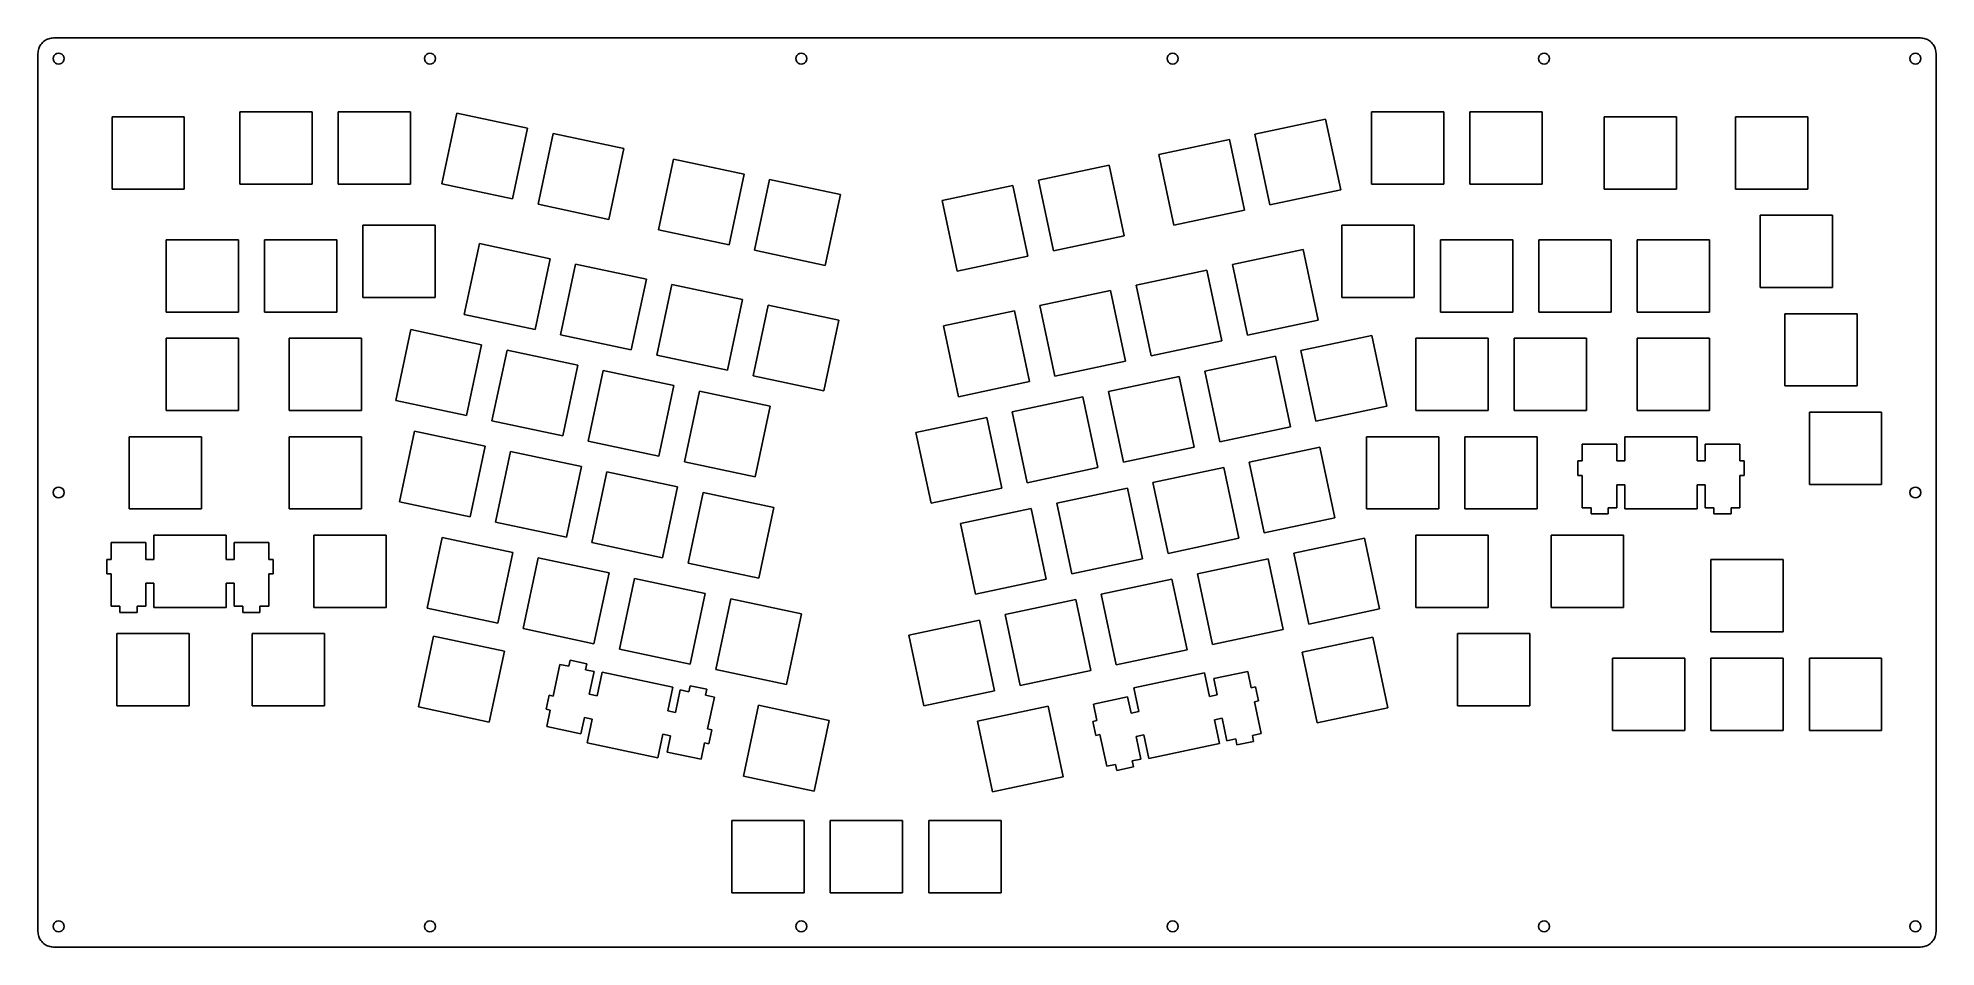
# Model space of a CAD drawing. Extents: x 0 to 368, y 0 to 176.
import ezdxf

# ---------------------------------------------------------------- set-up
doc = ezdxf.new("R2010")
doc.units = 0
doc.layers.get('0').update_dxf_attribs({"linetype": 'CONTINUOUS'})

msp = doc.modelspace()

# ---------------------------------------------------------------- linework, layer by layer
at = {"color": 0}
for p, q in [((0.095085, 173.294), (0.104731, 173.53)), ((0.095085, 3.27284), (0.095085, 173.294)), ((0.104731, 173.53), (0.130914, 173.764)), ((0.130914, 173.764), (0.177767, 173.994)), ((0.177767, 173.994), (0.241157, 174.221)), ((0.241157, 174.221), (0.323839, 174.442)), ((0.323839, 174.442), (0.421679, 174.655)), ((0.421679, 174.655), (0.537436, 174.862)), ((0.537436, 174.862), (0.666972, 175.058)), ((0.666972, 175.058), (0.813043, 175.242)), ((0.813043, 175.242), (0.972894, 175.416)), ((0.972894, 175.416), (1.14653, 175.576)), ((1.14653, 175.576), (1.33119, 175.722)), ((1.33119, 175.722), (1.52687, 175.852)), ((1.52687, 175.852), (1.73357, 175.967)), ((1.73357, 175.967), (1.94717, 176.065)), ((1.94717, 176.065), (2.16765, 176.148)), ((2.16765, 176.148), (2.39503, 176.211)), ((2.39503, 176.211), (2.62516, 176.258)), ((2.62516, 176.258), (2.85943, 176.284)), ((2.85943, 176.284), (3.09507, 176.294)), ((3.09507, 176.294), (364.568, 176.294)), ((3.24528, 172.911), (3.09507, 172.619)), ((3.47817, 173.144), (3.24528, 172.911)), ((3.77031, 173.294), (3.47817, 173.144)), ((4.09554, 173.343), (3.77031, 173.294)), ((4.41935, 173.294), (4.09554, 173.343)), ((4.7129, 173.144), (4.41935, 173.294)), ((4.94439, 172.911), (4.7129, 173.144)), ((5.09323, 172.619), (4.94439, 172.911)), ((75.1403, 172.911), (74.9914, 172.619)), ((75.3731, 173.144), (75.1403, 172.911)), ((75.6652, 173.294), (75.3731, 173.144)), ((75.989, 173.343), (75.6652, 173.294)), ((76.3143, 173.294), (75.989, 173.343)), ((76.6064, 173.144), (76.3143, 173.294)), ((76.8396, 172.911), (76.6064, 173.144)), ((76.9881, 172.619), (76.8396, 172.911)), ((147.034, 172.911), (146.885, 172.619)), ((147.267, 173.144), (147.034, 172.911)), ((147.559, 173.294), (147.267, 173.144)), ((147.884, 173.343), (147.559, 173.294)), ((148.208, 173.294), (147.884, 173.343)), ((148.501, 173.144), (148.208, 173.294)), ((148.733, 172.911), (148.501, 173.144)), ((148.883, 172.619), (148.733, 172.911)), ((218.929, 172.911), (218.78, 172.619)), ((219.162, 173.144), (218.929, 172.911)), ((219.454, 173.294), (219.162, 173.144)), ((219.779, 173.343), (219.454, 173.294)), ((220.103, 173.294), (219.779, 173.343)), ((220.396, 173.144), (220.103, 173.294)), ((220.628, 172.911), (220.396, 173.144)), ((220.777, 172.619), (220.628, 172.911)), ((290.824, 172.911), (290.675, 172.619)), ((291.057, 173.144), (290.824, 172.911)), ((291.349, 173.294), (291.057, 173.144)), ((291.673, 173.343), (291.349, 173.294)), ((291.998, 173.294), (291.673, 173.343)), ((292.29, 173.144), (291.998, 173.294)), ((292.523, 172.911), (292.29, 173.144)), ((292.672, 172.619), (292.523, 172.911)), ((362.719, 172.911), (362.571, 172.619)), ((362.952, 173.144), (362.719, 172.911)), ((363.245, 173.294), (362.952, 173.144)), ((363.569, 173.343), (363.245, 173.294)), ((363.894, 173.294), (363.569, 173.343)), ((364.187, 173.144), (363.894, 173.294)), ((364.419, 172.911), (364.187, 173.144)), ((364.568, 172.619), (364.419, 172.911)), ((364.568, 176.294), (364.804, 176.284)), ((364.804, 176.284), (365.037, 176.258)), ((365.037, 176.258), (365.27, 176.211)), ((365.27, 176.211), (365.495, 176.148)), ((365.495, 176.148), (365.718, 176.065)), ((365.718, 176.065), (365.933, 175.967)), ((365.933, 175.967), (366.134, 175.852)), ((366.134, 175.852), (366.332, 175.722)), ((366.332, 175.722), (366.518, 175.576)), ((366.518, 175.576), (366.688, 175.416)), ((366.688, 175.416), (366.85, 175.242)), ((366.85, 175.242), (366.995, 175.058)), ((366.995, 175.058), (367.125, 174.862)), ((367.125, 174.862), (367.242, 174.655)), ((367.242, 174.655), (367.34, 174.442)), ((367.34, 174.442), (367.422, 174.221)), ((367.422, 174.221), (367.485, 173.994)), ((367.485, 173.994), (367.531, 173.764)), ((367.531, 173.764), (367.559, 173.53)), ((367.559, 173.53), (367.57, 173.294)), ((367.57, 173.294), (367.57, 3.27284)), ((3.09507, 172.619), (3.04409, 172.293)), ((3.04409, 172.293), (3.09507, 171.97)), ((3.09507, 171.97), (3.24528, 171.676)), ((3.24528, 171.676), (3.47817, 171.444)), ((3.47817, 171.444), (3.77031, 171.296)), ((3.77031, 171.296), (4.09554, 171.243)), ((4.09554, 171.243), (4.41935, 171.296)), ((4.41935, 171.296), (4.7129, 171.444)), ((4.7129, 171.444), (4.94439, 171.676)), ((4.94439, 171.676), (5.09323, 171.97)), ((5.14558, 172.293), (5.09323, 172.619)), ((5.09323, 171.97), (5.14558, 172.293)), ((74.9914, 172.619), (74.9392, 172.293)), ((74.9392, 172.293), (74.9914, 171.97)), ((74.9914, 171.97), (75.1403, 171.676)), ((75.1403, 171.676), (75.3731, 171.444)), ((75.3731, 171.444), (75.6652, 171.296)), ((75.6652, 171.296), (75.989, 171.243)), ((75.989, 171.243), (76.3143, 171.296)), ((76.3143, 171.296), (76.6064, 171.444)), ((76.6064, 171.444), (76.8396, 171.676)), ((76.8396, 171.676), (76.9881, 171.97)), ((77.0393, 172.293), (76.9881, 172.619)), ((76.9881, 171.97), (77.0393, 172.293)), ((146.885, 172.619), (146.834, 172.293)), ((146.834, 172.293), (146.885, 171.97)), ((146.885, 171.97), (147.034, 171.676)), ((147.034, 171.676), (147.267, 171.444)), ((147.267, 171.444), (147.559, 171.296)), ((147.559, 171.296), (147.884, 171.243)), ((147.884, 171.243), (148.208, 171.296)), ((148.208, 171.296), (148.501, 171.444)), ((148.501, 171.444), (148.733, 171.676)), ((148.733, 171.676), (148.883, 171.97)), ((148.934, 172.293), (148.883, 172.619)), ((148.883, 171.97), (148.934, 172.293)), ((218.78, 172.619), (218.729, 172.293)), ((218.729, 172.293), (218.78, 171.97)), ((218.78, 171.97), (218.929, 171.676)), ((218.929, 171.676), (219.162, 171.444)), ((219.162, 171.444), (219.454, 171.296)), ((219.454, 171.296), (219.779, 171.243)), ((219.779, 171.243), (220.103, 171.296)), ((220.103, 171.296), (220.396, 171.444)), ((220.396, 171.444), (220.628, 171.676)), ((220.628, 171.676), (220.777, 171.97)), ((220.829, 172.293), (220.777, 172.619)), ((220.777, 171.97), (220.829, 172.293)), ((290.675, 172.619), (290.624, 172.293)), ((290.624, 172.293), (290.675, 171.97)), ((290.675, 171.97), (290.824, 171.676)), ((290.824, 171.676), (291.057, 171.444)), ((291.057, 171.444), (291.349, 171.296)), ((291.349, 171.296), (291.673, 171.243)), ((291.673, 171.243), (291.998, 171.296)), ((291.998, 171.296), (292.29, 171.444)), ((292.29, 171.444), (292.523, 171.676)), ((292.523, 171.676), (292.672, 171.97)), ((292.723, 172.293), (292.672, 172.619)), ((292.672, 171.97), (292.723, 172.293)), ((362.571, 172.619), (362.518, 172.293)), ((362.518, 172.293), (362.571, 171.97)), ((362.571, 171.97), (362.719, 171.676)), ((362.719, 171.676), (362.952, 171.444)), ((362.952, 171.444), (363.245, 171.296)), ((363.245, 171.296), (363.569, 171.243)), ((363.569, 171.243), (363.894, 171.296)), ((363.894, 171.296), (364.187, 171.444)), ((364.187, 171.444), (364.419, 171.676)), ((364.419, 171.676), (364.568, 171.97)), ((364.617, 172.293), (364.568, 172.619)), ((364.568, 171.97), (364.617, 172.293)), ((39.1954, 161.958), (53.195, 161.958)), ((39.1954, 147.959), (39.1954, 161.958)), ((53.195, 161.958), (53.195, 147.959)), ((58.2454, 161.958), (72.245, 161.958)), ((58.2454, 147.959), (58.2454, 161.958)), ((72.245, 161.958), (72.245, 147.959)), ((81.1872, 161.739), (78.2754, 148.045)), ((94.8806, 158.83), (81.1872, 161.739)), ((258.27, 161.958), (272.27, 161.958)), ((258.27, 147.959), (258.27, 161.958)), ((272.27, 161.958), (272.27, 147.959)), ((277.32, 161.958), (291.32, 161.958)), ((277.32, 147.959), (277.32, 161.958)), ((291.32, 161.958), (291.32, 147.959)), ((14.4308, 161.006), (28.4303, 161.006)), ((14.4308, 147.006), (14.4308, 161.006)), ((28.4303, 161.006), (28.4303, 147.006)), ((91.9688, 145.135), (94.8806, 158.83)), ((249.397, 160.598), (235.704, 157.686)), ((252.309, 146.903), (249.397, 160.598)), ((303.324, 161.006), (317.324, 161.006)), ((303.324, 147.006), (303.324, 161.006)), ((317.324, 161.006), (317.324, 147.006)), ((328.754, 161.006), (342.754, 161.006)), ((328.754, 147.006), (328.754, 161.006)), ((342.754, 161.006), (342.754, 147.006)), ((99.8195, 157.78), (96.9091, 144.085)), ((113.513, 154.868), (99.8195, 157.78)), ((110.604, 141.175), (113.513, 154.868)), ((230.764, 156.636), (217.07, 153.726)), ((233.674, 142.942), (230.764, 156.636)), ((235.704, 157.686), (238.614, 143.993)), ((123.11, 152.829), (120.202, 139.135)), ((136.806, 149.917), (123.11, 152.829)), ((207.472, 151.685), (193.777, 148.775)), ((210.382, 137.991), (207.472, 151.685)), ((217.07, 153.726), (219.98, 140.031)), ((28.4303, 147.006), (14.4308, 147.006)), ((53.195, 147.959), (39.1954, 147.959)), ((72.245, 147.959), (58.2454, 147.959)), ((78.2754, 148.045), (91.9688, 145.135)), ((133.896, 136.223), (136.806, 149.917)), ((141.745, 148.868), (138.835, 135.173)), ((155.44, 145.956), (141.745, 148.868)), ((188.838, 147.724), (175.143, 144.814)), ((191.748, 134.031), (188.838, 147.724)), ((193.777, 148.775), (196.689, 135.081)), ((272.27, 147.959), (258.27, 147.959)), ((291.32, 147.959), (277.32, 147.959)), ((317.324, 147.006), (303.324, 147.006)), ((342.754, 147.006), (328.754, 147.006)), ((96.9091, 144.085), (110.604, 141.175)), ((152.528, 132.263), (155.44, 145.956)), ((175.143, 144.814), (178.055, 131.12)), ((238.614, 143.993), (252.309, 146.903)), ((63.0079, 140.051), (77.0075, 140.051)), ((63.0079, 126.052), (63.0079, 140.051)), ((77.0075, 140.051), (77.0075, 126.052)), ((219.98, 140.031), (233.674, 142.942)), ((252.554, 140.051), (266.555, 140.051)), ((252.554, 126.052), (252.554, 140.051)), ((266.555, 140.051), (266.555, 126.052)), ((333.517, 141.956), (347.518, 141.956)), ((333.517, 127.956), (333.517, 141.956)), ((347.518, 141.956), (347.518, 127.956)), ((24.9081, 137.194), (38.9075, 137.194)), ((24.9081, 123.194), (24.9081, 137.194)), ((38.9075, 137.194), (38.9075, 123.194)), ((43.9579, 137.194), (57.9575, 137.194)), ((43.9579, 123.194), (43.9579, 137.194)), ((57.9575, 137.194), (57.9575, 123.194)), ((85.5528, 136.467), (82.641, 122.774)), ((99.2463, 133.557), (85.5528, 136.467)), ((120.202, 139.135), (133.896, 136.223)), ((196.689, 135.081), (210.382, 137.991)), ((271.606, 137.194), (285.605, 137.194)), ((271.606, 123.194), (271.606, 137.194)), ((285.605, 137.194), (285.605, 123.194)), ((290.656, 137.194), (304.655, 137.194)), ((290.656, 123.194), (290.656, 137.194)), ((304.655, 137.194), (304.655, 123.194)), ((309.706, 137.194), (323.705, 137.194)), ((309.706, 123.194), (309.706, 137.194)), ((323.705, 137.194), (323.705, 123.194)), ((96.3359, 119.862), (99.2463, 133.557)), ((104.185, 132.507), (101.276, 118.813)), ((117.88, 129.595), (104.185, 132.507)), ((138.835, 135.173), (152.528, 132.263)), ((178.055, 131.12), (191.748, 134.031)), ((245.032, 135.325), (231.338, 132.413)), ((231.338, 132.413), (234.249, 118.719)), ((247.942, 121.63), (245.032, 135.325)), ((114.97, 115.903), (117.88, 129.595)), ((226.398, 131.364), (212.703, 128.454)), ((229.308, 117.669), (226.398, 131.364)), ((77.0075, 126.052), (63.0079, 126.052)), ((122.819, 128.545), (119.908, 114.851)), ((136.514, 125.636), (122.819, 128.545)), ((133.602, 111.941), (136.514, 125.636)), ((207.764, 127.404), (194.07, 124.492)), ((210.675, 113.709), (207.764, 127.404)), ((212.703, 128.454), (215.615, 114.759)), ((266.555, 126.052), (252.554, 126.052)), ((347.518, 127.956), (333.517, 127.956)), ((38.9075, 123.194), (24.9081, 123.194)), ((57.9575, 123.194), (43.9579, 123.194)), ((82.641, 122.774), (96.3359, 119.862)), ((141.453, 124.586), (138.543, 110.891)), ((155.148, 121.674), (141.453, 124.586)), ((152.236, 107.98), (155.148, 121.674)), ((189.13, 123.442), (175.437, 120.531)), ((192.042, 109.748), (189.13, 123.442)), ((194.07, 124.492), (196.981, 110.798)), ((234.249, 118.719), (247.942, 121.63)), ((285.605, 123.194), (271.606, 123.194)), ((304.655, 123.194), (290.656, 123.194)), ((323.705, 123.194), (309.706, 123.194)), ((338.281, 122.906), (352.28, 122.906)), ((338.281, 108.906), (338.281, 122.906)), ((352.28, 122.906), (352.28, 108.906)), ((24.9081, 118.144), (38.9075, 118.144)), ((24.9081, 104.144), (24.9081, 118.144)), ((38.9075, 118.144), (38.9075, 104.144)), ((48.7204, 118.144), (62.72, 118.144)), ((48.7204, 104.144), (48.7204, 118.144)), ((62.72, 118.144), (62.72, 104.144)), ((72.2739, 119.815), (69.3635, 106.12)), ((85.9688, 116.903), (72.2739, 119.815)), ((101.276, 118.813), (114.97, 115.903)), ((175.437, 120.531), (178.347, 106.838)), ((215.615, 114.759), (229.308, 117.669)), ((258.309, 118.671), (244.615, 115.761)), ((261.22, 104.977), (258.309, 118.671)), ((266.842, 118.144), (280.843, 118.144)), ((266.842, 104.144), (266.842, 118.144)), ((280.843, 118.144), (280.843, 104.144)), ((285.892, 118.144), (299.893, 118.144)), ((285.892, 104.144), (285.892, 118.144)), ((299.893, 118.144), (299.893, 104.144)), ((309.706, 118.144), (323.705, 118.144)), ((309.706, 104.144), (309.706, 118.144)), ((323.705, 118.144), (323.705, 104.144)), ((83.0573, 103.21), (85.9688, 116.903)), ((90.9077, 115.853), (87.9972, 102.16)), ((104.603, 112.943), (90.9077, 115.853)), ((119.908, 114.851), (133.602, 111.941)), ((239.675, 114.711), (225.982, 111.799)), ((242.587, 101.016), (239.675, 114.711)), ((244.615, 115.761), (247.526, 102.066)), ((101.691, 99.2491), (104.603, 112.943)), ((109.542, 111.893), (106.631, 98.1989)), ((123.234, 108.981), (109.542, 111.893)), ((138.543, 110.891), (152.236, 107.98)), ((196.981, 110.798), (210.675, 113.709)), ((221.041, 110.749), (207.348, 107.84)), ((223.952, 97.0552), (221.041, 110.749)), ((225.982, 111.799), (228.892, 98.1054)), ((120.326, 95.287), (123.234, 108.981)), ((128.175, 107.932), (125.265, 94.2372)), ((141.869, 105.022), (128.175, 107.932)), ((178.347, 106.838), (192.042, 109.748)), ((202.408, 106.79), (188.714, 103.878)), ((205.318, 93.0949), (202.408, 106.79)), ((207.348, 107.84), (210.258, 94.1447)), ((352.28, 108.906), (338.281, 108.906)), ((38.9075, 104.144), (24.9081, 104.144)), ((62.72, 104.144), (48.7204, 104.144)), ((69.3635, 106.12), (83.0573, 103.21)), ((138.958, 91.3268), (141.869, 105.022)), ((188.714, 103.878), (191.625, 90.1845)), ((247.526, 102.066), (261.22, 104.977)), ((280.843, 104.144), (266.842, 104.144)), ((299.893, 104.144), (285.892, 104.144)), ((323.705, 104.144), (309.706, 104.144)), ((343.042, 103.856), (357.043, 103.856)), ((343.042, 89.8564), (343.042, 103.856)), ((357.043, 103.856), (357.043, 89.8564)), ((72.9728, 100.19), (70.061, 86.4969)), ((86.6662, 97.2799), (72.9728, 100.19)), ((87.9972, 102.16), (101.691, 99.2491)), ((183.775, 102.828), (170.08, 99.9173)), ((170.08, 99.9173), (172.991, 86.2238)), ((186.686, 89.1342), (183.775, 102.828)), ((228.892, 98.1054), (242.587, 101.016)), ((17.7629, 99.0935), (31.7638, 99.0935)), ((17.7629, 85.0939), (17.7629, 99.0935)), ((31.7638, 99.0935), (31.7638, 85.0939)), ((48.7204, 99.0935), (62.72, 99.0935)), ((48.7204, 85.0939), (48.7204, 99.0935)), ((62.72, 99.0935), (62.72, 85.0939)), ((83.7558, 83.5851), (86.6662, 97.2799)), ((91.6051, 96.2297), (88.6961, 82.5348)), ((105.3, 93.3178), (91.6051, 96.2297)), ((106.631, 98.1989), (120.326, 95.287)), ((210.258, 94.1447), (223.952, 97.0552)), ((248.295, 97.0675), (234.6, 94.1557)), ((251.205, 83.3741), (248.295, 97.0675)), ((257.317, 99.0935), (271.318, 99.0935)), ((257.317, 85.0939), (257.317, 99.0935)), ((271.318, 99.0935), (271.318, 85.0939)), ((276.367, 99.0935), (290.368, 99.0935)), ((276.367, 85.0939), (276.367, 99.0935)), ((290.368, 99.0935), (290.368, 85.0939)), ((305.799, 97.6231), (299.048, 97.6231)), ((299.048, 97.6231), (299.048, 94.3928)), ((305.799, 94.3928), (305.799, 97.6231)), ((307.323, 99.0935), (307.323, 94.3928)), ((321.324, 99.0935), (307.323, 99.0935)), ((321.324, 94.3928), (321.324, 99.0935)), ((329.599, 97.6231), (322.848, 97.6231)), ((322.848, 97.6231), (322.848, 94.3928)), ((329.599, 94.3928), (329.599, 97.6231)), ((102.39, 79.6244), (105.3, 93.3178)), ((110.239, 92.268), (107.328, 78.5742)), ((123.934, 89.3576), (110.239, 92.268)), ((125.265, 94.2372), (138.958, 91.3268)), ((191.625, 90.1845), (205.318, 93.0949)), ((229.661, 93.1058), (215.966, 90.1954)), ((232.572, 79.412), (229.661, 93.1058)), ((234.6, 94.1557), (237.512, 80.4623)), ((299.048, 94.3928), (298.224, 94.3928)), ((298.224, 94.3928), (298.224, 91.5942)), ((307.323, 94.3928), (305.799, 94.3928)), ((322.848, 94.3928), (321.324, 94.3928)), ((330.423, 94.3928), (329.599, 94.3928)), ((330.423, 91.5942), (330.423, 94.3928)), ((3.09507, 88.6079), (3.04409, 88.284)), ((3.04409, 88.284), (3.09507, 87.9588)), ((3.24528, 88.9), (3.09507, 88.6079)), ((3.47817, 89.1328), (3.24528, 88.9)), ((3.77031, 89.2817), (3.47817, 89.1328)), ((4.09554, 89.3339), (3.77031, 89.2817)), ((4.41935, 89.2817), (4.09554, 89.3339)), ((4.7129, 89.1328), (4.41935, 89.2817)), ((4.94439, 88.9), (4.7129, 89.1328)), ((5.09323, 88.6079), (4.94439, 88.9)), ((5.14558, 88.284), (5.09323, 88.6079)), ((5.09323, 87.9588), (5.14558, 88.284)), ((121.022, 75.6638), (123.934, 89.3576)), ((128.874, 88.3073), (125.961, 74.6139)), ((142.568, 85.3969), (128.874, 88.3073)), ((172.991, 86.2238), (186.686, 89.1342)), ((211.027, 89.1452), (197.334, 86.2348)), ((213.938, 75.4518), (211.027, 89.1452)), ((215.966, 90.1954), (218.878, 76.5016)), ((298.224, 91.5942), (299.048, 91.5942)), ((299.048, 91.5942), (299.048, 85.3239)), ((305.799, 85.3239), (305.799, 89.7929)), ((305.799, 89.7929), (307.323, 89.7929)), ((307.323, 89.7929), (307.323, 85.0939)), ((321.324, 85.0939), (321.324, 89.7929)), ((321.324, 89.7929), (322.848, 89.7929)), ((322.848, 89.7929), (322.848, 85.3239)), ((329.599, 85.3239), (329.599, 91.5942)), ((329.599, 91.5942), (330.423, 91.5942)), ((357.043, 89.8564), (343.042, 89.8564)), ((362.571, 88.6079), (362.518, 88.284)), ((362.518, 88.284), (362.571, 87.9588)), ((362.719, 88.9), (362.571, 88.6079)), ((362.952, 89.1328), (362.719, 88.9)), ((363.245, 89.2817), (362.952, 89.1328)), ((363.569, 89.3339), (363.245, 89.2817)), ((363.894, 89.2817), (363.569, 89.3339)), ((364.187, 89.1328), (363.894, 89.2817)), ((364.419, 88.9), (364.187, 89.1328)), ((364.568, 88.6079), (364.419, 88.9)), ((364.617, 88.284), (364.568, 88.6079)), ((364.568, 87.9588), (364.617, 88.284)), ((3.09507, 87.9588), (3.24528, 87.6667)), ((3.24528, 87.6667), (3.47817, 87.4339)), ((3.47817, 87.4339), (3.77031, 87.285)), ((3.77031, 87.285), (4.09554, 87.2338)), ((4.09554, 87.2338), (4.41935, 87.285)), ((4.41935, 87.285), (4.7129, 87.4339)), ((4.7129, 87.4339), (4.94439, 87.6667)), ((4.94439, 87.6667), (5.09323, 87.9588)), ((31.7638, 85.0939), (17.7629, 85.0939)), ((62.72, 85.0939), (48.7204, 85.0939)), ((70.061, 86.4969), (83.7558, 83.5851)), ((139.656, 71.7035), (142.568, 85.3969)), ((192.393, 85.1849), (178.7, 82.2745)), ((195.304, 71.4897), (192.393, 85.1849)), ((197.334, 86.2348), (200.244, 72.5399)), ((271.318, 85.0939), (257.317, 85.0939)), ((290.368, 85.0939), (276.367, 85.0939)), ((299.048, 85.3239), (300.773, 85.3239)), ((300.773, 85.3239), (300.773, 84.1237)), ((304.074, 84.1237), (304.074, 85.3239)), ((304.074, 85.3239), (305.799, 85.3239)), ((307.323, 85.0939), (321.324, 85.0939)), ((322.848, 85.3239), (324.574, 85.3239)), ((324.574, 85.3239), (324.574, 84.1237)), ((327.874, 84.1237), (327.874, 85.3239)), ((327.874, 85.3239), (329.599, 85.3239)), ((362.571, 87.9588), (362.719, 87.6667)), ((362.719, 87.6667), (362.952, 87.4339)), ((362.952, 87.4339), (363.245, 87.285)), ((363.245, 87.285), (363.569, 87.2338)), ((363.569, 87.2338), (363.894, 87.285)), ((363.894, 87.285), (364.187, 87.4339)), ((364.187, 87.4339), (364.419, 87.6667)), ((364.419, 87.6667), (364.568, 87.9588)), ((88.6961, 82.5348), (102.39, 79.6244)), ((178.7, 82.2745), (181.61, 68.5807)), ((237.512, 80.4623), (251.205, 83.3741)), ((300.773, 84.1237), (304.074, 84.1237)), ((324.574, 84.1237), (327.874, 84.1237)), ((21.0013, 78.5731), (14.2517, 78.5731)), ((14.2517, 78.5731), (14.2517, 75.3428)), ((21.0013, 75.3428), (21.0013, 78.5731)), ((22.5268, 80.0435), (22.5268, 75.3428)), ((36.5263, 80.0435), (22.5268, 80.0435)), ((36.5263, 75.3428), (36.5263, 80.0435)), ((44.8014, 78.5731), (38.0517, 78.5731)), ((38.0517, 78.5731), (38.0517, 75.3428)), ((44.8014, 75.3428), (44.8014, 78.5731)), ((53.4829, 80.0435), (67.4825, 80.0435)), ((53.4829, 66.0439), (53.4829, 80.0435)), ((67.4825, 80.0435), (67.4825, 66.0439)), ((78.329, 79.5761), (75.4172, 65.8827)), ((92.0228, 76.6657), (78.329, 79.5761)), ((107.328, 78.5742), (121.022, 75.6638)), ((218.878, 76.5016), (232.572, 79.412)), ((256.913, 79.4233), (243.219, 76.5129)), ((259.825, 65.7296), (256.913, 79.4233)), ((266.842, 80.0435), (280.843, 80.0435)), ((266.842, 66.0439), (266.842, 80.0435)), ((280.843, 80.0435), (280.843, 66.0439)), ((293.037, 80.0435), (307.037, 80.0435)), ((293.037, 66.0439), (293.037, 80.0435)), ((307.037, 80.0435), (307.037, 66.0439)), ((14.2517, 75.3428), (13.4262, 75.3428)), ((13.4262, 75.3428), (13.4262, 72.5442)), ((22.5268, 75.3428), (21.0013, 75.3428)), ((38.0517, 75.3428), (36.5263, 75.3428)), ((45.6269, 75.3428), (44.8014, 75.3428)), ((45.6269, 72.5442), (45.6269, 75.3428)), ((89.111, 62.9708), (92.0228, 76.6657)), ((96.9627, 75.6158), (94.0513, 61.9206)), ((110.657, 72.704), (96.9627, 75.6158)), ((125.961, 74.6139), (139.656, 71.7035)), ((200.244, 72.5399), (213.938, 75.4518)), ((238.28, 75.4627), (224.586, 72.5523)), ((241.191, 61.7679), (238.28, 75.4627)), ((243.219, 76.5129), (246.13, 62.8177)), ((323.992, 75.281), (337.993, 75.281)), ((323.992, 61.2814), (323.992, 75.281)), ((337.993, 75.281), (337.993, 61.2814)), ((13.4262, 72.5442), (14.2517, 72.5442)), ((14.2517, 72.5442), (14.2517, 66.2739)), ((21.0013, 66.2739), (21.0013, 70.7429)), ((21.0013, 70.7429), (22.5268, 70.7429)), ((22.5268, 70.7429), (22.5268, 66.0439)), ((36.5263, 66.0439), (36.5263, 70.7429)), ((36.5263, 70.7429), (38.0517, 70.7429)), ((38.0517, 70.7429), (38.0517, 66.2739)), ((44.8014, 66.2739), (44.8014, 72.5442)), ((44.8014, 72.5442), (45.6269, 72.5442)), ((107.746, 59.0102), (110.657, 72.704)), ((115.595, 71.6538), (112.685, 57.9603)), ((129.289, 68.7433), (115.595, 71.6538)), ((181.61, 68.5807), (195.304, 71.4897)), ((219.647, 71.5024), (205.952, 68.592)), ((222.557, 57.8086), (219.647, 71.5024)), ((224.586, 72.5523), (227.496, 58.8589)), ((14.2517, 66.2739), (15.977, 66.2739)), ((15.977, 66.2739), (15.977, 65.0737)), ((19.276, 65.0737), (19.276, 66.2739)), ((19.276, 66.2739), (21.0013, 66.2739)), ((38.0517, 66.2739), (39.7771, 66.2739)), ((39.7771, 66.2739), (39.7771, 65.0737)), ((43.0759, 65.0737), (43.0759, 66.2739)), ((43.0759, 66.2739), (44.8014, 66.2739)), ((126.38, 55.0499), (129.289, 68.7433)), ((134.229, 67.6935), (131.319, 53.9997)), ((147.924, 64.7831), (134.229, 67.6935)), ((201.013, 67.5418), (187.318, 64.6299)), ((203.924, 53.8469), (201.013, 67.5418)), ((205.952, 68.592), (208.862, 54.8968)), ((15.977, 65.0737), (19.276, 65.0737)), ((22.5268, 66.0439), (36.5263, 66.0439)), ((39.7771, 65.0737), (43.0759, 65.0737)), ((67.4825, 66.0439), (53.4829, 66.0439)), ((75.4172, 65.8827), (89.111, 62.9708)), ((145.012, 51.0893), (147.924, 64.7831)), ((182.378, 63.5801), (168.684, 60.6697)), ((185.289, 49.8863), (182.378, 63.5801)), ((187.318, 64.6299), (190.23, 50.9365)), ((246.13, 62.8177), (259.825, 65.7296)), ((280.843, 66.0439), (266.842, 66.0439)), ((307.037, 66.0439), (293.037, 66.0439)), ((15.3831, 60.9935), (29.3825, 60.9935)), ((15.3831, 46.9939), (15.3831, 60.9935)), ((29.3825, 60.9935), (29.3825, 46.9939)), ((41.5766, 60.9935), (55.5763, 60.9935)), ((41.5766, 46.9939), (41.5766, 60.9935)), ((55.5763, 60.9935), (55.5763, 46.9939)), ((76.696, 60.4478), (73.787, 46.754)), ((90.3912, 57.5359), (76.696, 60.4478)), ((94.0513, 61.9206), (107.746, 59.0102)), ((168.684, 60.6697), (171.596, 46.9759)), ((227.496, 58.8589), (241.191, 61.7679)), ((258.546, 60.2947), (244.851, 57.3842)), ((261.455, 46.5998), (258.546, 60.2947)), ((274.938, 60.9935), (288.939, 60.9935)), ((274.938, 46.9939), (274.938, 60.9935)), ((288.939, 60.9935), (288.939, 46.9939)), ((337.993, 61.2814), (323.992, 61.2814)), ((87.4808, 43.8422), (90.3912, 57.5359)), ((103.101, 55.8271), (102.851, 54.653)), ((106.328, 55.1409), (103.101, 55.8271)), ((106.08, 53.9669), (106.328, 55.1409)), ((112.685, 57.9603), (126.38, 55.0499)), ((208.862, 54.8968), (222.557, 57.8086)), ((244.851, 57.3842), (247.761, 43.6894)), ((304.942, 56.231), (318.943, 56.231)), ((304.942, 42.2314), (304.942, 56.231)), ((318.943, 56.231), (318.943, 42.2314)), ((323.992, 56.231), (337.993, 56.231)), ((323.992, 42.2314), (323.992, 56.231)), ((337.993, 56.231), (337.993, 42.2314)), ((343.042, 56.231), (357.043, 56.231)), ((343.042, 42.2314), (343.042, 56.231)), ((357.043, 56.231), (357.043, 42.2314)), ((101.163, 55.0115), (99.8608, 48.8791)), ((102.851, 54.653), (101.163, 55.0115)), ((107.767, 53.6085), (106.08, 53.9669)), ((106.837, 49.2358), (107.767, 53.6085)), ((109.306, 53.516), (108.329, 48.919)), ((123, 50.607), (109.306, 53.516)), ((131.319, 53.9997), (145.012, 51.0893)), ((190.23, 50.9365), (203.924, 53.8469)), ((225.936, 53.3633), (212.243, 50.4529)), ((226.913, 48.7659), (225.936, 53.3633)), ((234.337, 53.6469), (227.733, 52.2429)), ((227.733, 52.2429), (228.406, 49.083)), ((235.008, 50.4871), (234.337, 53.6469)), ((99.0533, 49.0499), (98.4719, 46.3116)), ((99.8608, 48.8791), (99.0533, 49.0499)), ((108.329, 48.919), (106.837, 49.2358)), ((122.023, 46.0072), (123, 50.607)), ((124.444, 50.0627), (123.515, 45.6904)), ((126.132, 49.7046), (124.444, 50.0627)), ((126.38, 50.8801), (126.132, 49.7046)), ((129.609, 50.1922), (126.38, 50.8801)), ((129.358, 49.0181), (129.609, 50.1922)), ((131.046, 48.6601), (129.358, 49.0181)), ((129.742, 42.5263), (131.046, 48.6601)), ((171.596, 46.9759), (185.289, 49.8863)), ((211.056, 48.6971), (204.454, 47.2944)), ((211.727, 45.5387), (211.056, 48.6971)), ((212.243, 50.4529), (213.22, 45.8555)), ((228.406, 49.083), (226.913, 48.7659)), ((235.814, 50.6607), (235.008, 50.4871)), ((235.59, 47.7478), (236.397, 47.9199)), ((236.397, 47.9199), (235.814, 50.6607)), ((29.3825, 46.9939), (15.3831, 46.9939)), ((55.5763, 46.9939), (41.5766, 46.9939)), ((73.787, 46.754), (87.4808, 43.8422)), ((98.4719, 46.3116), (99.278, 46.1395)), ((99.278, 46.1395), (98.607, 42.981)), ((105.209, 41.5766), (105.88, 44.7368)), ((105.88, 44.7368), (107.373, 44.4197)), ((107.373, 44.4197), (106.396, 39.8212)), ((123.515, 45.6904), (122.023, 46.0072)), ((139.586, 47.0793), (136.674, 33.3857)), ((153.279, 44.1688), (139.586, 47.0793)), ((150.369, 30.4753), (153.279, 44.1688)), ((195.657, 46.9276), (181.963, 44.0161)), ((198.567, 33.2328), (195.657, 46.9276)), ((205.125, 44.1357), (204.319, 43.9635)), ((204.454, 47.2944), (205.125, 44.1357)), ((213.22, 45.8555), (211.727, 45.5387)), ((227.87, 44.2666), (229.362, 44.5837)), ((228.847, 39.6695), (227.87, 44.2666)), ((229.362, 44.5837), (230.291, 40.211)), ((236.893, 41.614), (235.59, 47.7478)), ((247.761, 43.6894), (261.455, 46.5998)), ((288.939, 46.9939), (274.938, 46.9939)), ((98.607, 42.981), (105.209, 41.5766)), ((120.089, 36.9108), (121.066, 41.5078)), ((121.066, 41.5078), (122.557, 41.191)), ((122.557, 41.191), (121.886, 38.0326)), ((130.55, 42.3556), (129.742, 42.5263)), ((129.967, 39.6159), (130.55, 42.3556)), ((181.963, 44.0161), (184.874, 30.3223)), ((204.319, 43.9635), (204.9, 41.2238)), ((204.9, 41.2238), (205.708, 41.3964)), ((205.708, 41.3964), (207.01, 35.264)), ((212.685, 41.0379), (214.176, 41.3551)), ((213.614, 36.667), (212.685, 41.0379)), ((214.176, 41.3551), (215.153, 36.7577)), ((230.291, 40.211), (231.979, 40.5709)), ((231.979, 40.5709), (232.227, 39.3968)), ((235.206, 41.257), (236.893, 41.614)), ((235.456, 40.083), (235.206, 41.257)), ((318.943, 42.2314), (304.942, 42.2314)), ((337.993, 42.2314), (323.992, 42.2314)), ((357.043, 42.2314), (343.042, 42.2314)), ((106.396, 39.8212), (120.089, 36.9108)), ((121.886, 38.0326), (128.488, 36.6282)), ((128.488, 36.6282), (129.161, 39.788)), ((129.161, 39.788), (129.967, 39.6159)), ((215.153, 36.7577), (228.847, 39.6695)), ((232.227, 39.3968), (235.456, 40.083)), ((136.674, 33.3857), (150.369, 30.4753)), ((184.874, 30.3223), (198.567, 33.2328)), ((207.01, 35.264), (208.698, 35.621)), ((208.698, 35.621), (208.948, 34.4482)), ((208.948, 34.4482), (212.175, 35.1345)), ((211.927, 36.3072), (213.614, 36.667)), ((212.175, 35.1345), (211.927, 36.3072)), ((134.445, 24.7978), (148.445, 24.7978)), ((134.445, 10.7983), (134.445, 24.7978)), ((148.445, 24.7978), (148.445, 10.7983)), ((153.495, 24.7978), (167.495, 24.7978)), ((153.495, 10.7983), (153.495, 24.7978)), ((167.495, 24.7978), (167.495, 10.7983)), ((172.545, 24.7978), (186.545, 24.7978)), ((172.545, 10.7983), (172.545, 24.7978)), ((186.545, 24.7978), (186.545, 10.7983)), ((148.445, 10.7983), (134.445, 10.7983)), ((167.495, 10.7983), (153.495, 10.7983)), ((186.545, 10.7983), (172.545, 10.7983)), ((3.09507, 4.59715), (3.04409, 4.27193)), ((3.04409, 4.27193), (3.09507, 3.94808)), ((3.24528, 4.89066), (3.09507, 4.59715)), ((3.09507, 3.94808), (3.24528, 3.65594)), ((3.47817, 5.12216), (3.24528, 4.89066)), ((3.77031, 5.27099), (3.47817, 5.12216)), ((4.09554, 5.32197), (3.77031, 5.27099)), ((4.41935, 5.27099), (4.09554, 5.32197)), ((4.7129, 5.12216), (4.41935, 5.27099)), ((4.94439, 4.89066), (4.7129, 5.12216)), ((5.09323, 4.59715), (4.94439, 4.89066)), ((4.94439, 3.65594), (5.09323, 3.94808)), ((5.14558, 4.27193), (5.09323, 4.59715)), ((5.09323, 3.94808), (5.14558, 4.27193)), ((74.9914, 4.59715), (74.9392, 4.27193)), ((74.9392, 4.27193), (74.9914, 3.94808)), ((75.1403, 4.89066), (74.9914, 4.59715)), ((74.9914, 3.94808), (75.1403, 3.65594)), ((75.3731, 5.12216), (75.1403, 4.89066)), ((75.6652, 5.27099), (75.3731, 5.12216)), ((75.989, 5.32197), (75.6652, 5.27099)), ((76.3143, 5.27099), (75.989, 5.32197)), ((76.6064, 5.12216), (76.3143, 5.27099)), ((76.8396, 4.89066), (76.6064, 5.12216)), ((76.9881, 4.59715), (76.8396, 4.89066)), ((76.8396, 3.65594), (76.9881, 3.94808)), ((77.0393, 4.27193), (76.9881, 4.59715)), ((76.9881, 3.94808), (77.0393, 4.27193)), ((146.885, 4.59715), (146.834, 4.27193)), ((146.834, 4.27193), (146.885, 3.94808)), ((147.034, 4.89066), (146.885, 4.59715)), ((146.885, 3.94808), (147.034, 3.65594)), ((147.267, 5.12216), (147.034, 4.89066)), ((147.559, 5.27099), (147.267, 5.12216)), ((147.884, 5.32197), (147.559, 5.27099)), ((148.208, 5.27099), (147.884, 5.32197)), ((148.501, 5.12216), (148.208, 5.27099)), ((148.733, 4.89066), (148.501, 5.12216)), ((148.883, 4.59715), (148.733, 4.89066)), ((148.733, 3.65594), (148.883, 3.94808)), ((148.934, 4.27193), (148.883, 4.59715)), ((148.883, 3.94808), (148.934, 4.27193)), ((218.78, 4.59715), (218.729, 4.27193)), ((218.729, 4.27193), (218.78, 3.94808)), ((218.929, 4.89066), (218.78, 4.59715)), ((218.78, 3.94808), (218.929, 3.65594)), ((219.162, 5.12216), (218.929, 4.89066)), ((219.454, 5.27099), (219.162, 5.12216)), ((219.779, 5.32197), (219.454, 5.27099)), ((220.103, 5.27099), (219.779, 5.32197)), ((220.396, 5.12216), (220.103, 5.27099)), ((220.628, 4.89066), (220.396, 5.12216)), ((220.777, 4.59715), (220.628, 4.89066)), ((220.628, 3.65594), (220.777, 3.94808)), ((220.829, 4.27193), (220.777, 4.59715)), ((220.777, 3.94808), (220.829, 4.27193)), ((290.675, 4.59715), (290.624, 4.27193)), ((290.624, 4.27193), (290.675, 3.94808)), ((290.824, 4.89066), (290.675, 4.59715)), ((290.675, 3.94808), (290.824, 3.65594)), ((291.057, 5.12216), (290.824, 4.89066)), ((291.349, 5.27099), (291.057, 5.12216)), ((291.673, 5.32197), (291.349, 5.27099)), ((291.998, 5.27099), (291.673, 5.32197)), ((292.29, 5.12216), (291.998, 5.27099)), ((292.523, 4.89066), (292.29, 5.12216)), ((292.672, 4.59715), (292.523, 4.89066)), ((292.523, 3.65594), (292.672, 3.94808)), ((292.723, 4.27193), (292.672, 4.59715)), ((292.672, 3.94808), (292.723, 4.27193)), ((362.571, 4.59715), (362.518, 4.27193)), ((362.518, 4.27193), (362.571, 3.94808)), ((362.719, 4.89066), (362.571, 4.59715)), ((362.571, 3.94808), (362.719, 3.65594)), ((362.952, 5.12216), (362.719, 4.89066)), ((363.245, 5.27099), (362.952, 5.12216)), ((363.569, 5.32197), (363.245, 5.27099)), ((363.894, 5.27099), (363.569, 5.32197)), ((364.187, 5.12216), (363.894, 5.27099)), ((364.419, 4.89066), (364.187, 5.12216)), ((364.568, 4.59715), (364.419, 4.89066)), ((364.419, 3.65594), (364.568, 3.94808)), ((364.617, 4.27193), (364.568, 4.59715)), ((364.568, 3.94808), (364.617, 4.27193)), ((0.104731, 3.0372), (0.095085, 3.27284)), ((0.130914, 2.80293), (0.104731, 3.0372)), ((0.177767, 2.5728), (0.130914, 2.80293)), ((0.241157, 2.34542), (0.177767, 2.5728)), ((0.323839, 2.12494), (0.241157, 2.34542)), ((0.421679, 1.91134), (0.323839, 2.12494)), ((0.537436, 1.70601), (0.421679, 1.91134)), ((0.666972, 1.50895), (0.537436, 1.70601)), ((0.813043, 1.3243), (0.666972, 1.50895)), ((0.972894, 1.15204), (0.813043, 1.3243)), ((1.14653, 0.990808), (0.972894, 1.15204)), ((1.33119, 0.844737), (1.14653, 0.990808)), ((1.52687, 0.7152), (1.33119, 0.844737)), ((1.73357, 0.599447), (1.52687, 0.7152)), ((1.94717, 0.501608), (1.73357, 0.599447)), ((2.16765, 0.418924), (1.94717, 0.501608)), ((2.39503, 0.355533), (2.16765, 0.418924)), ((2.62516, 0.310059), (2.39503, 0.355533)), ((2.85943, 0.282498), (2.62516, 0.310059)), ((3.09507, 0.272852), (2.85943, 0.282498)), ((364.568, 0.272852), (3.09507, 0.272852)), ((3.24528, 3.65594), (3.47817, 3.42305)), ((3.47817, 3.42305), (3.77031, 3.27422)), ((3.77031, 3.27422), (4.09554, 3.22185)), ((4.09554, 3.22185), (4.41935, 3.27422)), ((4.41935, 3.27422), (4.7129, 3.42305)), ((4.7129, 3.42305), (4.94439, 3.65594)), ((75.1403, 3.65594), (75.3731, 3.42305)), ((75.3731, 3.42305), (75.6652, 3.27422)), ((75.6652, 3.27422), (75.989, 3.22185)), ((75.989, 3.22185), (76.3143, 3.27422)), ((76.3143, 3.27422), (76.6064, 3.42305)), ((76.6064, 3.42305), (76.8396, 3.65594)), ((147.034, 3.65594), (147.267, 3.42305)), ((147.267, 3.42305), (147.559, 3.27422)), ((147.559, 3.27422), (147.884, 3.22185)), ((147.884, 3.22185), (148.208, 3.27422)), ((148.208, 3.27422), (148.501, 3.42305)), ((148.501, 3.42305), (148.733, 3.65594)), ((218.929, 3.65594), (219.162, 3.42305)), ((219.162, 3.42305), (219.454, 3.27422)), ((219.454, 3.27422), (219.779, 3.22185)), ((219.779, 3.22185), (220.103, 3.27422)), ((220.103, 3.27422), (220.396, 3.42305)), ((220.396, 3.42305), (220.628, 3.65594)), ((290.824, 3.65594), (291.057, 3.42305)), ((291.057, 3.42305), (291.349, 3.27422)), ((291.349, 3.27422), (291.673, 3.22185)), ((291.673, 3.22185), (291.998, 3.27422)), ((291.998, 3.27422), (292.29, 3.42305)), ((292.29, 3.42305), (292.523, 3.65594)), ((362.719, 3.65594), (362.952, 3.42305)), ((362.952, 3.42305), (363.245, 3.27422)), ((363.245, 3.27422), (363.569, 3.22185)), ((363.569, 3.22185), (363.894, 3.27422)), ((363.894, 3.27422), (364.187, 3.42305)), ((364.187, 3.42305), (364.419, 3.65594)), ((364.804, 0.282498), (364.568, 0.272852)), ((365.037, 0.310059), (364.804, 0.282498)), ((365.27, 0.355533), (365.037, 0.310059)), ((365.495, 0.418924), (365.27, 0.355533)), ((365.718, 0.501608), (365.495, 0.418924)), ((365.933, 0.599447), (365.718, 0.501608)), ((366.134, 0.7152), (365.933, 0.599447)), ((366.332, 0.844737), (366.134, 0.7152)), ((366.518, 0.990808), (366.332, 0.844737)), ((366.688, 1.15204), (366.518, 0.990808)), ((366.85, 1.3243), (366.688, 1.15204)), ((366.995, 1.50895), (366.85, 1.3243)), ((367.125, 1.70601), (366.995, 1.50895)), ((367.242, 1.91134), (367.125, 1.70601)), ((367.34, 2.12494), (367.242, 1.91134)), ((367.422, 2.34542), (367.34, 2.12494)), ((367.485, 2.5728), (367.422, 2.34542)), ((367.531, 2.80293), (367.485, 2.5728)), ((367.559, 3.0372), (367.531, 2.80293)), ((367.57, 3.27284), (367.559, 3.0372))]:
    msp.add_line(p, q, dxfattribs=at)

doc.saveas('drawing.dxf')
